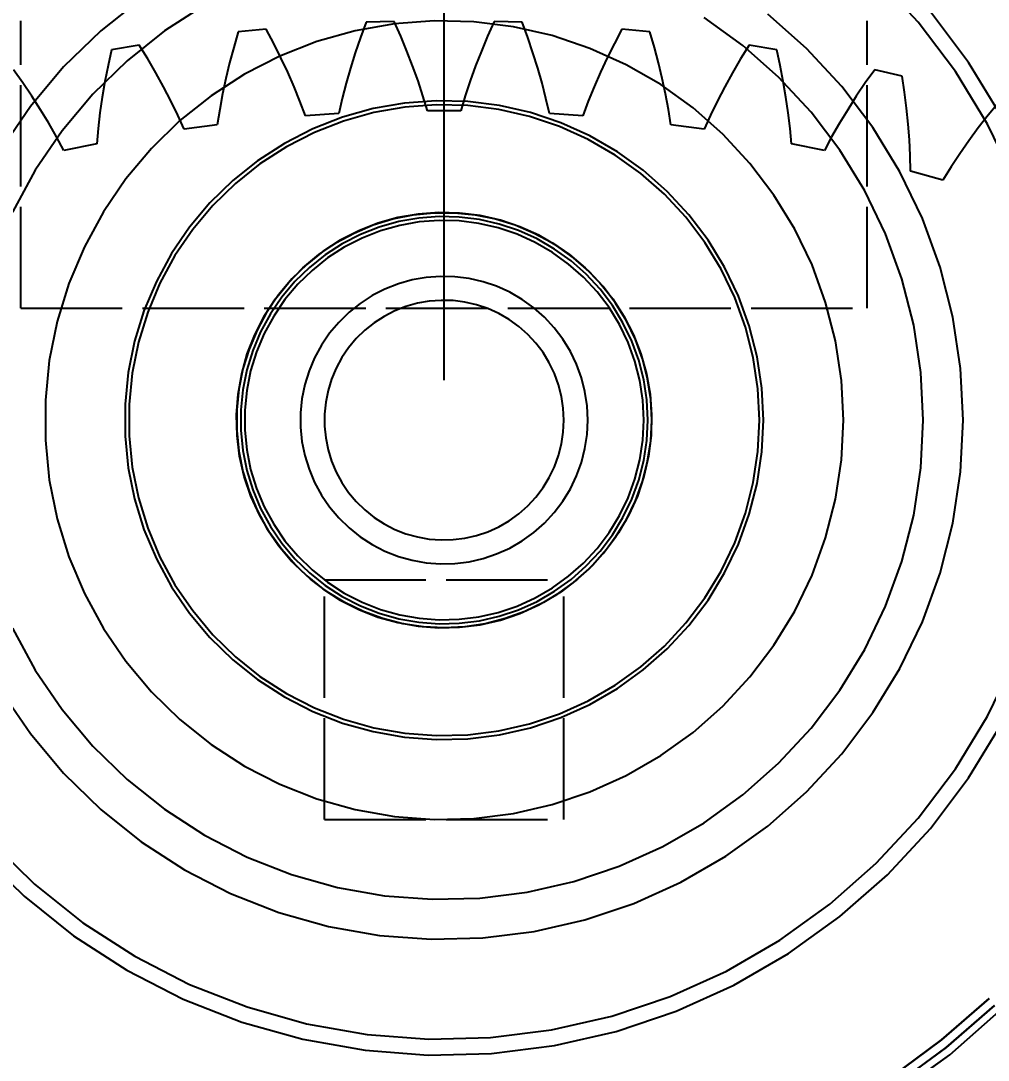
# Model space of a CAD drawing. Header units: millimetres. Extents: x -9 to 221, y -53 to 198.
# Drawn here: x 19.95 to 32.06, y 139.69 to 152.7 of the extents above; entities that cross this region are included whole.
import ezdxf

# ---------------------------------------------------------------- set-up
doc = ezdxf.new("R2010")
doc.units = ezdxf.units.MM
doc.linetypes.add('DASHED', pattern=[1.524, 1.27, -0.254])
for name, color, linetype in [('DIMS', 3, 'CONTINUOUS'), ('HIDDEN', 8, 'DASHED'), ('VISIBLE', 7, 'CONTINUOUS')]:
    doc.layers.add(name, color=color, linetype=linetype)
doc.styles.add('OpenSansCondensed-Light', font='OpenSansCondensed-Light.ttf')
doc.dimstyles.new('EZDXF', dxfattribs={"dimtxt": 0.25, "dimasz": 0.175, "dimexe": 0.375, "dimexo": 0.125, "dimgap": 0.1, "dimtad": 1, "dimlfac": 100, "dimzin": 12, "dimdsep": 46, "dimtxsty": 'OpenSansCondensed-Light', "dimblk": 'ARCHTICK', "dimcen": 2.5, "dimazin": 3, "dimtfac": 0.5, "dimtmove": 2, "dimatfit": 3})

# ---------------------------------------------------------------- blocks, each defined once
blk = doc.blocks.new('_ARCHTICK')
at = {"color": 0, "linetype": 'BYBLOCK', "const_width": 0.15}
blk.add_lwpolyline([(-0.5, -0.5), (0.5, 0.5)], dxfattribs=at)

msp = doc.modelspace()

# ---------------------------------------------------------------- linework, layer by layer
at = {"layer": 'HIDDEN'}
for points in [[(32.39144, 150.71037), (32.05622, 151.40647), (31.65335, 152.06573), (31.18684, 152.6816), (30.66134, 153.24797)], [(32.39144, 150.71037), (32.05622, 151.40647), (31.65335, 152.06573), (31.18684, 152.6816), (30.66134, 153.24797)], [(21.45567, 152.9776), (20.94904, 152.57358), (20.48516, 152.12112), (20.06864, 151.62473), (19.70361, 151.08933)], [(21.45567, 152.9776), (20.94904, 152.57358), (20.48516, 152.12112), (20.06864, 151.62473), (19.70361, 151.08933)], [(22.25, 152.89615), (21.74754, 152.57163), (21.27988, 152.19869), (20.85169, 151.78104), (20.4672, 151.32283), (20.13025, 150.82861), (19.84419, 150.3033)], [(22.25, 152.89615), (21.74754, 152.57163), (21.27988, 152.19869), (20.85169, 151.78104), (20.4672, 151.32283), (20.13025, 150.82861), (19.84419, 150.3033)], [(31.75, 147.7), (31.7177, 148.34719), (31.62112, 148.98795), (31.46122, 149.61591), (31.2396, 150.22483), (30.95844, 150.80865), (30.62055, 151.36158), (30.22929, 151.87812), (29.78854, 152.35313), (29.30268, 152.7819)], [(31.75, 147.7), (31.7177, 148.34719), (31.62112, 148.98795), (31.46122, 149.61591), (31.2396, 150.22483), (30.95844, 150.80865), (30.62055, 151.36158), (30.22929, 151.87812), (29.78854, 152.35313), (29.30268, 152.7819)], [(32.23186, 151.50212), (31.8186, 152.17839), (31.34005, 152.81016)], [(32.23186, 151.50212), (31.8186, 152.17839), (31.34005, 152.81016)], [(19.95, 149.1), (19.95, 152.7)], [(19.95, 149.1), (19.95, 152.7)], [(30.25, 147.7), (30.22515, 148.19784), (30.15086, 148.69073), (30.02786, 149.17378), (29.85738, 149.64217), (29.64111, 150.09127), (29.38119, 150.5166), (29.08022, 150.91394), (28.74118, 151.27933), (28.36745, 151.60916), (27.96273, 151.90013), (27.53105, 152.14936), (27.07671, 152.35437), (26.6042, 152.51312), (26.11824, 152.62404), (25.62365, 152.68602), (25.12535, 152.69845), (24.62828, 152.6612), (24.1374, 152.57464), (23.65757, 152.43964), (23.19356, 152.25753), (22.75, 152.03013), (22.33128, 151.75969), (21.94157, 151.44891), (21.58474, 151.10086), (21.26434, 150.71902), (20.98355, 150.30718), (20.74516, 149.86942), (20.55154, 149.4101), (20.40461, 148.93379), (20.30585, 148.44521), (20.25622, 147.94923), (20.25622, 147.45077), (20.30585, 146.95479), (20.40461, 146.46621), (20.55154, 145.9899), (20.74516, 145.53058), (20.98355, 145.09282), (21.26434, 144.68098), (21.58474, 144.29914), (21.94157, 143.95109), (22.33128, 143.64031), (22.75, 143.36987), (23.19356, 143.14247), (23.65757, 142.96036), (24.1374, 142.82536), (24.62828, 142.7388), (25.12535, 142.70155), (25.62365, 142.71398), (26.11824, 142.77596), (26.6042, 142.88688), (27.07671, 143.04563), (27.53105, 143.25064), (27.96273, 143.49987), (28.36745, 143.79084), (28.74118, 144.12067), (29.08022, 144.48606), (29.38119, 144.8834), (29.64111, 145.30873), (29.85738, 145.75783), (30.02786, 146.22622), (30.15086, 146.70927), (30.22515, 147.20216), (30.25, 147.7)], [(30.25, 147.7), (30.22515, 148.19784), (30.15086, 148.69073), (30.02786, 149.17378), (29.85738, 149.64217), (29.64111, 150.09127), (29.38119, 150.5166), (29.08022, 150.91394), (28.74118, 151.27933), (28.36745, 151.60916), (27.96273, 151.90013), (27.53105, 152.14936), (27.07671, 152.35437), (26.6042, 152.51312), (26.11824, 152.62404), (25.62365, 152.68602), (25.12535, 152.69845), (24.62828, 152.6612), (24.1374, 152.57464), (23.65757, 152.43964), (23.19356, 152.25753), (22.75, 152.03013), (22.33128, 151.75969), (21.94157, 151.44891), (21.58474, 151.10086), (21.26434, 150.71902), (20.98355, 150.30718), (20.74516, 149.86942), (20.55154, 149.4101), (20.40461, 148.93379), (20.30585, 148.44521), (20.25622, 147.94923), (20.25622, 147.45077), (20.30585, 146.95479), (20.40461, 146.46621), (20.55154, 145.9899), (20.74516, 145.53058), (20.98355, 145.09282), (21.26434, 144.68098), (21.58474, 144.29914), (21.94157, 143.95109), (22.33128, 143.64031), (22.75, 143.36987), (23.19356, 143.14247), (23.65757, 142.96036), (24.1374, 142.82536), (24.62828, 142.7388), (25.12535, 142.70155), (25.62365, 142.71398), (26.11824, 142.77596), (26.6042, 142.88688), (27.07671, 143.04563), (27.53105, 143.25064), (27.96273, 143.49987), (28.36745, 143.79084), (28.74118, 144.12067), (29.08022, 144.48606), (29.38119, 144.8834), (29.64111, 145.30873), (29.85738, 145.75783), (30.02786, 146.22622), (30.15086, 146.70927), (30.22515, 147.20216), (30.25, 147.7)], [(30.25, 147.7), (30.22515, 148.19784), (30.15086, 148.69073), (30.02786, 149.17378), (29.85738, 149.64217), (29.64111, 150.09127), (29.38119, 150.5166), (29.08022, 150.91394), (28.74118, 151.27933), (28.36745, 151.60916), (27.96273, 151.90013), (27.53105, 152.14936), (27.07671, 152.35437), (26.6042, 152.51312), (26.11824, 152.62404), (25.62365, 152.68602), (25.12535, 152.69845), (24.62828, 152.6612), (24.1374, 152.57464), (23.65757, 152.43964), (23.19356, 152.25753), (22.75, 152.03013), (22.33128, 151.75969), (21.94157, 151.44891), (21.58474, 151.10086), (21.26434, 150.71902), (20.98355, 150.30718), (20.74516, 149.86942), (20.55154, 149.4101), (20.40461, 148.93379), (20.30585, 148.44521), (20.25622, 147.94923), (20.25622, 147.45077), (20.30585, 146.95479), (20.40461, 146.46621), (20.55154, 145.9899), (20.74516, 145.53058), (20.98355, 145.09282), (21.26434, 144.68098), (21.58474, 144.29914), (21.94157, 143.95109), (22.33128, 143.64031), (22.75, 143.36987), (23.19356, 143.14247), (23.65757, 142.96036), (24.1374, 142.82536), (24.62828, 142.7388), (25.12535, 142.70155), (25.62365, 142.71398), (26.11824, 142.77596), (26.6042, 142.88688), (27.07671, 143.04563), (27.53105, 143.25064), (27.96273, 143.49987), (28.36745, 143.79084), (28.74118, 144.12067), (29.08022, 144.48606), (29.38119, 144.8834), (29.64111, 145.30873), (29.85738, 145.75783), (30.02786, 146.22622), (30.15086, 146.70927), (30.22515, 147.20216), (30.25, 147.7)], [(30.25, 147.7), (30.22515, 148.19784), (30.15086, 148.69073), (30.02786, 149.17378), (29.85738, 149.64217), (29.64111, 150.09127), (29.38119, 150.5166), (29.08022, 150.91394), (28.74118, 151.27933), (28.36745, 151.60916), (27.96273, 151.90013), (27.53105, 152.14936), (27.07671, 152.35437), (26.6042, 152.51312), (26.11824, 152.62404), (25.62365, 152.68602), (25.12535, 152.69845), (24.62828, 152.6612), (24.1374, 152.57464), (23.65757, 152.43964), (23.19356, 152.25753), (22.75, 152.03013), (22.33128, 151.75969), (21.94157, 151.44891), (21.58474, 151.10086), (21.26434, 150.71902), (20.98355, 150.30718), (20.74516, 149.86942), (20.55154, 149.4101), (20.40461, 148.93379), (20.30585, 148.44521), (20.25622, 147.94923), (20.25622, 147.45077), (20.30585, 146.95479), (20.40461, 146.46621), (20.55154, 145.9899), (20.74516, 145.53058), (20.98355, 145.09282), (21.26434, 144.68098), (21.58474, 144.29914), (21.94157, 143.95109), (22.33128, 143.64031), (22.75, 143.36987), (23.19356, 143.14247), (23.65757, 142.96036), (24.1374, 142.82536), (24.62828, 142.7388), (25.12535, 142.70155), (25.62365, 142.71398), (26.11824, 142.77596), (26.6042, 142.88688), (27.07671, 143.04563), (27.53105, 143.25064), (27.96273, 143.49987), (28.36745, 143.79084), (28.74118, 144.12067), (29.08022, 144.48606), (29.38119, 144.8834), (29.64111, 145.30873), (29.85738, 145.75783), (30.02786, 146.22622), (30.15086, 146.70927), (30.22515, 147.20216), (30.25, 147.7)], [(24.27243, 152.68008), (24.20269, 152.48946)], [(24.27243, 152.68008), (24.20269, 152.48946)], [(24.6237, 152.69183), (24.27243, 152.68008)], [(24.6237, 152.69183), (24.27243, 152.68008)], [(24.70601, 152.50629), (24.6237, 152.69183)], [(24.70601, 152.50629), (24.6237, 152.69183)], [(25.8763, 152.69183), (25.79399, 152.50629)], [(25.8763, 152.69183), (25.79399, 152.50629)], [(26.22757, 152.68008), (25.8763, 152.69183)], [(26.22757, 152.68008), (25.8763, 152.69183)], [(26.29731, 152.48946), (26.22757, 152.68008)], [(26.29731, 152.48946), (26.22757, 152.68008)], [(31.25, 147.7), (31.22018, 148.29741), (31.13103, 148.88888), (30.98344, 149.46853), (30.77886, 150.03061), (30.51933, 150.56952), (30.20743, 151.07992), (29.84627, 151.55673), (29.43942, 151.9952), (28.99094, 152.39099), (28.50528, 152.74016)], [(31.25, 147.7), (31.22018, 148.29741), (31.13103, 148.88888), (30.98344, 149.46853), (30.77886, 150.03061), (30.51933, 150.56952), (30.20743, 151.07992), (29.84627, 151.55673), (29.43942, 151.9952), (28.99094, 152.39099), (28.50528, 152.74016)], [(30.55, 149.1), (30.55, 152.7)], [(30.55, 149.1), (30.55, 152.7)], [(22.67292, 152.56124), (22.61607, 152.36638)], [(22.67292, 152.56124), (22.61607, 152.36638)], [(23.02262, 152.59642), (22.67292, 152.56124)], [(23.02262, 152.59642), (22.67292, 152.56124)], [(23.11714, 152.41679), (23.02262, 152.59642)], [(23.11714, 152.41679), (23.02262, 152.59642)], [(24.78347, 152.32039), (24.70601, 152.50629)], [(24.78347, 152.32039), (24.70601, 152.50629)], [(25.79399, 152.50629), (25.71653, 152.32039)], [(25.79399, 152.50629), (25.71653, 152.32039)], [(27.47738, 152.59642), (27.38286, 152.41679)], [(27.47738, 152.59642), (27.38286, 152.41679)], [(27.82708, 152.56124), (27.47738, 152.59642)], [(27.82708, 152.56124), (27.47738, 152.59642)], [(27.88393, 152.36638), (27.82708, 152.56124)], [(27.88393, 152.36638), (27.82708, 152.56124)], [(21.43149, 152.39428), (21.08492, 152.33582)], [(21.43149, 152.39428), (21.08492, 152.33582)], [(21.53779, 152.22137), (21.43149, 152.39428)], [(21.53779, 152.22137), (21.43149, 152.39428)], [(23.20684, 152.23649), (23.11714, 152.41679)], [(23.20684, 152.23649), (23.11714, 152.41679)], [(24.20269, 152.48946), (24.13782, 152.29881)], [(24.20269, 152.48946), (24.13782, 152.29881)], [(26.36218, 152.29881), (26.29731, 152.48946)], [(26.36218, 152.29881), (26.29731, 152.48946)], [(27.38286, 152.41679), (27.29316, 152.23649)], [(27.38286, 152.41679), (27.29316, 152.23649)], [(29.06851, 152.39428), (28.96221, 152.22137)], [(29.06851, 152.39428), (28.96221, 152.22137)], [(29.41508, 152.33582), (29.06851, 152.39428)], [(29.41508, 152.33582), (29.06851, 152.39428)], [(21.08492, 152.33582), (21.04121, 152.1376)], [(21.08492, 152.33582), (21.04121, 152.1376)], [(22.61607, 152.36638), (22.56408, 152.17182)], [(22.61607, 152.36638), (22.56408, 152.17182)], [(24.13782, 152.29881), (24.078, 152.10818)], [(24.13782, 152.29881), (24.078, 152.10818)], [(24.85589, 152.13419), (24.78347, 152.32039)], [(24.85589, 152.13419), (24.78347, 152.32039)], [(25.71653, 152.32039), (25.64411, 152.13419)], [(25.71653, 152.32039), (25.64411, 152.13419)], [(26.422, 152.10818), (26.36218, 152.29881)], [(26.422, 152.10818), (26.36218, 152.29881)], [(27.93592, 152.17182), (27.88393, 152.36638)], [(27.93592, 152.17182), (27.88393, 152.36638)], [(29.45879, 152.1376), (29.41508, 152.33582)], [(29.45879, 152.1376), (29.41508, 152.33582)], [(21.04121, 152.1376), (21.00233, 151.94001)], [(21.04121, 152.1376), (21.00233, 151.94001)], [(21.63934, 152.04746), (21.53779, 152.22137)], [(21.63934, 152.04746), (21.53779, 152.22137)], [(22.56408, 152.17182), (22.51712, 151.97762)], [(22.56408, 152.17182), (22.51712, 151.97762)], [(23.29154, 152.05553), (23.20684, 152.23649)], [(23.29154, 152.05553), (23.20684, 152.23649)], [(24.92302, 151.9477), (24.85589, 152.13419)], [(24.92302, 151.9477), (24.85589, 152.13419)], [(25.64411, 152.13419), (25.57698, 151.9477)], [(25.64411, 152.13419), (25.57698, 151.9477)], [(27.29316, 152.23649), (27.20846, 152.05553)], [(27.29316, 152.23649), (27.20846, 152.05553)], [(27.98288, 151.97762), (27.93592, 152.17182)], [(27.98288, 151.97762), (27.93592, 152.17182)], [(28.96221, 152.22137), (28.86066, 152.04746)], [(28.96221, 152.22137), (28.86066, 152.04746)], [(29.49767, 151.94001), (29.45879, 152.1376)], [(29.49767, 151.94001), (29.45879, 152.1376)], [(19.97503, 151.92089), (19.85741, 152.08632)], [(19.97503, 151.92089), (19.85741, 152.08632)], [(21.73593, 151.87256), (21.63934, 152.04746)], [(21.73593, 151.87256), (21.63934, 152.04746)], [(23.37098, 151.87395), (23.29154, 152.05553)], [(23.37098, 151.87395), (23.29154, 152.05553)], [(24.078, 152.10818), (24.02347, 151.91763)], [(24.078, 152.10818), (24.02347, 151.91763)], [(26.47653, 151.91763), (26.422, 152.10818)], [(26.47653, 151.91763), (26.422, 152.10818)], [(27.20846, 152.05553), (27.12902, 151.87395)], [(27.20846, 152.05553), (27.12902, 151.87395)], [(28.86066, 152.04746), (28.76407, 151.87256)], [(28.86066, 152.04746), (28.76407, 151.87256)], [(30.64259, 152.08632), (30.52497, 151.92089)], [(30.64259, 152.08632), (30.52497, 151.92089)], [(30.98448, 152.00484), (30.64259, 152.08632)], [(30.98448, 152.00484), (30.64259, 152.08632)], [(31.01485, 151.80415), (30.98448, 152.00484)], [(31.01485, 151.80415), (30.98448, 152.00484)], [(20.08797, 151.75415), (19.97503, 151.92089)], [(20.08797, 151.75415), (19.97503, 151.92089)], [(21.00233, 151.94001), (20.96845, 151.74311)], [(21.00233, 151.94001), (20.96845, 151.74311)], [(21.82732, 151.69669), (21.73593, 151.87256)], [(21.82732, 151.69669), (21.73593, 151.87256)], [(22.51712, 151.97762), (22.47545, 151.78385)], [(22.51712, 151.97762), (22.47545, 151.78385)], [(23.44485, 151.69175), (23.37098, 151.87395)], [(23.44485, 151.69175), (23.37098, 151.87395)], [(24.02347, 151.91763), (23.97454, 151.7272)], [(24.02347, 151.91763), (23.97454, 151.7272)], [(24.98456, 151.76097), (24.92302, 151.9477)], [(24.98456, 151.76097), (24.92302, 151.9477)], [(25.57698, 151.9477), (25.51544, 151.76097)], [(25.57698, 151.9477), (25.51544, 151.76097)], [(26.52546, 151.7272), (26.47653, 151.91763)], [(26.52546, 151.7272), (26.47653, 151.91763)], [(27.12902, 151.87395), (27.05515, 151.69175)], [(27.12902, 151.87395), (27.05515, 151.69175)], [(28.02455, 151.78385), (27.98288, 151.97762)], [(28.02455, 151.78385), (27.98288, 151.97762)], [(28.76407, 151.87256), (28.67268, 151.69669)], [(28.76407, 151.87256), (28.67268, 151.69669)], [(29.53155, 151.74311), (29.49767, 151.94001)], [(29.53155, 151.74311), (29.49767, 151.94001)], [(30.52497, 151.92089), (30.41203, 151.75415)], [(30.52497, 151.92089), (30.41203, 151.75415)], [(20.19602, 151.5861), (20.08797, 151.75415)], [(20.19602, 151.5861), (20.08797, 151.75415)], [(20.96845, 151.74311), (20.93981, 151.54699)], [(20.96845, 151.74311), (20.93981, 151.54699)], [(22.47545, 151.78385), (22.43934, 151.59059)], [(22.47545, 151.78385), (22.43934, 151.59059)], [(23.97454, 151.7272), (23.9316, 151.53698)], [(23.97454, 151.7272), (23.9316, 151.53698)], [(25.04011, 151.57404), (24.98456, 151.76097)], [(25.04011, 151.57404), (24.98456, 151.76097)], [(25.51544, 151.76097), (25.45989, 151.57404)], [(25.51544, 151.76097), (25.45989, 151.57404)], [(26.5684, 151.53698), (26.52546, 151.7272)], [(26.5684, 151.53698), (26.52546, 151.7272)], [(28.06066, 151.59059), (28.02455, 151.78385)], [(28.06066, 151.59059), (28.02455, 151.78385)], [(29.56019, 151.54699), (29.53155, 151.74311)], [(29.56019, 151.54699), (29.53155, 151.74311)], [(30.41203, 151.75415), (30.30398, 151.5861)], [(30.41203, 151.75415), (30.30398, 151.5861)], [(31.04045, 151.6044), (31.01485, 151.80415)], [(31.04045, 151.6044), (31.01485, 151.80415)], [(29.25, 147.7), (29.23012, 148.09827), (29.17069, 148.49258), (29.07229, 148.87902), (28.9359, 149.25374), (28.76289, 149.61302), (28.55496, 149.95328), (28.31418, 150.27115), (28.04295, 150.56347), (27.74396, 150.82733), (27.42019, 151.0601), (27.07484, 151.25949), (26.71136, 151.42349), (26.33336, 151.5505), (25.94459, 151.63923), (25.54892, 151.68882), (25.15028, 151.69876), (24.75263, 151.66896), (24.35992, 151.59971), (23.97605, 151.49171), (23.60485, 151.34602), (23.25, 151.1641), (22.91503, 150.94775), (22.60326, 150.69912), (22.31779, 150.42069), (22.06147, 150.11522), (21.83684, 149.78574), (21.64612, 149.43553), (21.49123, 149.06808), (21.37369, 148.68703), (21.29468, 148.29617), (21.25497, 147.89938), (21.25497, 147.50062), (21.29468, 147.10383), (21.37369, 146.71297), (21.49123, 146.33192), (21.64612, 145.96447), (21.83684, 145.61426), (22.06147, 145.28478), (22.31779, 144.97931), (22.60326, 144.70088), (22.91503, 144.45225), (23.25, 144.2359), (23.60485, 144.05398), (23.97605, 143.90829), (24.35992, 143.80029), (24.75263, 143.73104), (25.15028, 143.70124), (25.54892, 143.71118), (25.94459, 143.76077), (26.33336, 143.8495), (26.71136, 143.97651), (27.07484, 144.14051), (27.42019, 144.3399), (27.74396, 144.57267), (28.04295, 144.83653), (28.31418, 145.12885), (28.55496, 145.44672), (28.76289, 145.78698), (28.9359, 146.14626), (29.07229, 146.52098), (29.17069, 146.90742), (29.23012, 147.30173), (29.25, 147.7)], [(29.25, 147.7), (29.23012, 148.09827), (29.17069, 148.49258), (29.07229, 148.87902), (28.9359, 149.25374), (28.76289, 149.61302), (28.55496, 149.95328), (28.31418, 150.27115), (28.04295, 150.56347), (27.74396, 150.82733), (27.42019, 151.0601), (27.07484, 151.25949), (26.71136, 151.42349), (26.33336, 151.5505), (25.94459, 151.63923), (25.54892, 151.68882), (25.15028, 151.69876), (24.75263, 151.66896), (24.35992, 151.59971), (23.97605, 151.49171), (23.60485, 151.34602), (23.25, 151.1641), (22.91503, 150.94775), (22.60326, 150.69912), (22.31779, 150.42069), (22.06147, 150.11522), (21.83684, 149.78574), (21.64612, 149.43553), (21.49123, 149.06808), (21.37369, 148.68703), (21.29468, 148.29617), (21.25497, 147.89938), (21.25497, 147.50062), (21.29468, 147.10383), (21.37369, 146.71297), (21.49123, 146.33192), (21.64612, 145.96447), (21.83684, 145.61426), (22.06147, 145.28478), (22.31779, 144.97931), (22.60326, 144.70088), (22.91503, 144.45225), (23.25, 144.2359), (23.60485, 144.05398), (23.97605, 143.90829), (24.35992, 143.80029), (24.75263, 143.73104), (25.15028, 143.70124), (25.54892, 143.71118), (25.94459, 143.76077), (26.33336, 143.8495), (26.71136, 143.97651), (27.07484, 144.14051), (27.42019, 144.3399), (27.74396, 144.57267), (28.04295, 144.83653), (28.31418, 145.12885), (28.55496, 145.44672), (28.76289, 145.78698), (28.9359, 146.14626), (29.07229, 146.52098), (29.17069, 146.90742), (29.23012, 147.30173), (29.25, 147.7)], [(29.2, 147.7), (29.18037, 148.09329), (29.12168, 148.48268), (29.02451, 148.86428), (28.88983, 149.23432), (28.71898, 149.5891), (28.51364, 149.92511), (28.27588, 150.23901), (28.00804, 150.52767), (27.71278, 150.78823), (27.39306, 151.0181), (27.05203, 151.21499), (26.6931, 151.37695), (26.31982, 151.50237), (25.93591, 151.58999), (25.54518, 151.63895), (25.15152, 151.64877), (24.75884, 151.61934), (24.37104, 151.55097), (23.99198, 151.44431), (23.62542, 151.30045), (23.275, 151.1208), (22.94421, 150.90716), (22.63634, 150.66164), (22.35445, 150.38668), (22.10133, 150.08503), (21.8795, 149.75967), (21.69117, 149.41384), (21.53821, 149.05098), (21.42214, 148.67469), (21.34412, 148.28872), (21.30491, 147.89689), (21.30491, 147.50311), (21.34412, 147.11128), (21.42214, 146.72531), (21.53821, 146.34902), (21.69117, 145.98616), (21.8795, 145.64033), (22.10133, 145.31497), (22.35445, 145.01332), (22.63634, 144.73836), (22.94421, 144.49284), (23.275, 144.2792), (23.62542, 144.09955), (23.99198, 143.95569), (24.37104, 143.84903), (24.75884, 143.78066), (25.15152, 143.75123), (25.54518, 143.76105), (25.93591, 143.81001), (26.31982, 143.89763), (26.6931, 144.02305), (27.05203, 144.18501), (27.39306, 144.3819), (27.71278, 144.61177), (28.00804, 144.87233), (28.27588, 145.16099), (28.51364, 145.47489), (28.71898, 145.8109), (28.88983, 146.16568), (29.02451, 146.53572), (29.12168, 146.91732), (29.18037, 147.30671), (29.2, 147.7)], [(29.2, 147.7), (29.18037, 148.09329), (29.12168, 148.48268), (29.02451, 148.86428), (28.88983, 149.23432), (28.71898, 149.5891), (28.51364, 149.92511), (28.27588, 150.23901), (28.00804, 150.52767), (27.71278, 150.78823), (27.39306, 151.0181), (27.05203, 151.21499), (26.6931, 151.37695), (26.31982, 151.50237), (25.93591, 151.58999), (25.54518, 151.63895), (25.15152, 151.64877), (24.75884, 151.61934), (24.37104, 151.55097), (23.99198, 151.44431), (23.62542, 151.30045), (23.275, 151.1208), (22.94421, 150.90716), (22.63634, 150.66164), (22.35445, 150.38668), (22.10133, 150.08503), (21.8795, 149.75967), (21.69117, 149.41384), (21.53821, 149.05098), (21.42214, 148.67469), (21.34412, 148.28872), (21.30491, 147.89689), (21.30491, 147.50311), (21.34412, 147.11128), (21.42214, 146.72531), (21.53821, 146.34902), (21.69117, 145.98616), (21.8795, 145.64033), (22.10133, 145.31497), (22.35445, 145.01332), (22.63634, 144.73836), (22.94421, 144.49284), (23.275, 144.2792), (23.62542, 144.09955), (23.99198, 143.95569), (24.37104, 143.84903), (24.75884, 143.78066), (25.15152, 143.75123), (25.54518, 143.76105), (25.93591, 143.81001), (26.31982, 143.89763), (26.6931, 144.02305), (27.05203, 144.18501), (27.39306, 144.3819), (27.71278, 144.61177), (28.00804, 144.87233), (28.27588, 145.16099), (28.51364, 145.47489), (28.71898, 145.8109), (28.88983, 146.16568), (29.02451, 146.53572), (29.12168, 146.91732), (29.18037, 147.30671), (29.2, 147.7)], [(29.2, 147.7), (29.18037, 148.09329), (29.12168, 148.48268), (29.02451, 148.86428), (28.88983, 149.23432), (28.71898, 149.5891), (28.51364, 149.92511), (28.27588, 150.23901), (28.00804, 150.52767), (27.71278, 150.78823), (27.39306, 151.0181), (27.05203, 151.21499), (26.6931, 151.37695), (26.31982, 151.50237), (25.93591, 151.58999), (25.54518, 151.63895), (25.15152, 151.64877), (24.75884, 151.61934), (24.37104, 151.55097), (23.99198, 151.44431), (23.62542, 151.30045), (23.275, 151.1208), (22.94421, 150.90716), (22.63634, 150.66164), (22.35445, 150.38668), (22.10133, 150.08503), (21.8795, 149.75967), (21.69117, 149.41384), (21.53821, 149.05098), (21.42214, 148.67469), (21.34412, 148.28872), (21.30491, 147.89689), (21.30491, 147.50311), (21.34412, 147.11128), (21.42214, 146.72531), (21.53821, 146.34902), (21.69117, 145.98616), (21.8795, 145.64033), (22.10133, 145.31497), (22.35445, 145.01332), (22.63634, 144.73836), (22.94421, 144.49284), (23.275, 144.2792), (23.62542, 144.09955), (23.99198, 143.95569), (24.37104, 143.84903), (24.75884, 143.78066), (25.15152, 143.75123), (25.54518, 143.76105), (25.93591, 143.81001), (26.31982, 143.89763), (26.6931, 144.02305), (27.05203, 144.18501), (27.39306, 144.3819), (27.71278, 144.61177), (28.00804, 144.87233), (28.27588, 145.16099), (28.51364, 145.47489), (28.71898, 145.8109), (28.88983, 146.16568), (29.02451, 146.53572), (29.12168, 146.91732), (29.18037, 147.30671), (29.2, 147.7)], [(29.2, 147.7), (29.18037, 148.09329), (29.12168, 148.48268), (29.02451, 148.86428), (28.88983, 149.23432), (28.71898, 149.5891), (28.51364, 149.92511), (28.27588, 150.23901), (28.00804, 150.52767), (27.71278, 150.78823), (27.39306, 151.0181), (27.05203, 151.21499), (26.6931, 151.37695), (26.31982, 151.50237), (25.93591, 151.58999), (25.54518, 151.63895), (25.15152, 151.64877), (24.75884, 151.61934), (24.37104, 151.55097), (23.99198, 151.44431), (23.62542, 151.30045), (23.275, 151.1208), (22.94421, 150.90716), (22.63634, 150.66164), (22.35445, 150.38668), (22.10133, 150.08503), (21.8795, 149.75967), (21.69117, 149.41384), (21.53821, 149.05098), (21.42214, 148.67469), (21.34412, 148.28872), (21.30491, 147.89689), (21.30491, 147.50311), (21.34412, 147.11128), (21.42214, 146.72531), (21.53821, 146.34902), (21.69117, 145.98616), (21.8795, 145.64033), (22.10133, 145.31497), (22.35445, 145.01332), (22.63634, 144.73836), (22.94421, 144.49284), (23.275, 144.2792), (23.62542, 144.09955), (23.99198, 143.95569), (24.37104, 143.84903), (24.75884, 143.78066), (25.15152, 143.75123), (25.54518, 143.76105), (25.93591, 143.81001), (26.31982, 143.89763), (26.6931, 144.02305), (27.05203, 144.18501), (27.39306, 144.3819), (27.71278, 144.61177), (28.00804, 144.87233), (28.27588, 145.16099), (28.51364, 145.47489), (28.71898, 145.8109), (28.88983, 146.16568), (29.02451, 146.53572), (29.12168, 146.91732), (29.18037, 147.30671), (29.2, 147.7)], [(21.9132, 151.51983), (21.82732, 151.69669)], [(21.9132, 151.51983), (21.82732, 151.69669)], [(22.43934, 151.59059), (22.4092, 151.39792)], [(22.43934, 151.59059), (22.4092, 151.39792)], [(23.51276, 151.50894), (23.44485, 151.69175)], [(23.51276, 151.50894), (23.44485, 151.69175)], [(27.05515, 151.69175), (26.98724, 151.50894)], [(27.05515, 151.69175), (26.98724, 151.50894)], [(28.0908, 151.39792), (28.06066, 151.59059)], [(28.0908, 151.39792), (28.06066, 151.59059)], [(28.67268, 151.69669), (28.5868, 151.51983)], [(28.67268, 151.69669), (28.5868, 151.51983)], [(31.0611, 151.40567), (31.04045, 151.6044)], [(31.0611, 151.40567), (31.04045, 151.6044)], [(32.19258, 151.67391), (32.06418, 151.51671)], [(32.19258, 151.67391), (32.06418, 151.51671)], [(20.29896, 151.41673), (20.19602, 151.5861)], [(20.29896, 151.41673), (20.19602, 151.5861)], [(20.93981, 151.54699), (20.9167, 151.35174)], [(20.93981, 151.54699), (20.9167, 151.35174)], [(21.99318, 151.34197), (21.9132, 151.51983)], [(21.99318, 151.34197), (21.9132, 151.51983)], [(23.9316, 151.53698), (23.51276, 151.50894)], [(23.9316, 151.53698), (23.51276, 151.50894)], [(25.45989, 151.57404), (25.04011, 151.57404)], [(25.45989, 151.57404), (25.04011, 151.57404)], [(26.98724, 151.50894), (26.5684, 151.53698)], [(26.98724, 151.50894), (26.5684, 151.53698)], [(28.5868, 151.51983), (28.50682, 151.34197)], [(28.5868, 151.51983), (28.50682, 151.34197)], [(29.5833, 151.35174), (29.56019, 151.54699)], [(29.5833, 151.35174), (29.56019, 151.54699)], [(30.30398, 151.5861), (30.20104, 151.41673)], [(30.30398, 151.5861), (30.20104, 151.41673)], [(32.06418, 151.51671), (31.94035, 151.35789)], [(32.06418, 151.51671), (31.94035, 151.35789)], [(20.39646, 151.246), (20.29896, 151.41673)], [(20.39646, 151.246), (20.29896, 151.41673)], [(20.9167, 151.35174), (20.89949, 151.15749)], [(20.9167, 151.35174), (20.89949, 151.15749)], [(22.4092, 151.39792), (21.99318, 151.34197)], [(22.4092, 151.39792), (21.99318, 151.34197)], [(28.50682, 151.34197), (28.0908, 151.39792)], [(28.50682, 151.34197), (28.0908, 151.39792)], [(29.60051, 151.15749), (29.5833, 151.35174)], [(29.60051, 151.15749), (29.5833, 151.35174)], [(30.20104, 151.41673), (30.10354, 151.246)], [(30.20104, 151.41673), (30.10354, 151.246)], [(31.07657, 151.20808), (31.0611, 151.40567)], [(31.07657, 151.20808), (31.0611, 151.40567)], [(31.94035, 151.35789), (31.82131, 151.19743)], [(31.94035, 151.35789), (31.82131, 151.19743)], [(20.48813, 151.07387), (20.39646, 151.246)], [(20.48813, 151.07387), (20.39646, 151.246)], [(30.10354, 151.246), (30.01187, 151.07387)], [(30.10354, 151.246), (30.01187, 151.07387)], [(31.0866, 151.01172), (31.07657, 151.20808)], [(31.0866, 151.01172), (31.07657, 151.20808)], [(20.89949, 151.15749), (20.48813, 151.07387)], [(20.89949, 151.15749), (20.48813, 151.07387)], [(30.01187, 151.07387), (29.60051, 151.15749)], [(30.01187, 151.07387), (29.60051, 151.15749)], [(31.82131, 151.19743), (31.7073, 151.0353)], [(31.82131, 151.19743), (31.7073, 151.0353)], [(31.09079, 150.81675), (31.0866, 151.01172)], [(31.09079, 150.81675), (31.0866, 151.01172)], [(31.7073, 151.0353), (31.59861, 150.87147)], [(31.7073, 151.0353), (31.59861, 150.87147)], [(31.49564, 150.70585), (31.09079, 150.81675)], [(31.49564, 150.70585), (31.09079, 150.81675)], [(31.59861, 150.87147), (31.49564, 150.70585)], [(31.59861, 150.87147), (31.49564, 150.70585)], [(25.25, 145.1), (24.99112, 145.11292), (24.73482, 145.15155), (24.48364, 145.21551), (24.24007, 145.30416), (24.00654, 145.41662), (23.78537, 145.55178), (23.57875, 145.70828), (23.38875, 145.88458), (23.21724, 146.07893), (23.06593, 146.28938), (22.93633, 146.51385), (22.82973, 146.75011), (22.74718, 146.99581), (22.6895, 147.24851), (22.65727, 147.5057), (22.65081, 147.76482), (22.67018, 148.02329), (22.71519, 148.27855), (22.78539, 148.52807), (22.88008, 148.76935), (22.99833, 149), (23.13896, 149.21773), (23.30057, 149.42038), (23.48155, 149.60593), (23.68011, 149.77254), (23.89427, 149.91856), (24.1219, 150.04252), (24.36075, 150.1432), (24.60843, 150.2196), (24.86249, 150.27096), (25.1204, 150.29677), (25.3796, 150.29677), (25.63751, 150.27096), (25.89157, 150.2196), (26.13925, 150.1432), (26.3781, 150.04252), (26.60573, 149.91856), (26.81989, 149.77254), (27.01845, 149.60593), (27.19943, 149.42038), (27.36104, 149.21773), (27.50167, 149), (27.61992, 148.76935), (27.71461, 148.52807), (27.78481, 148.27855), (27.82982, 148.02329), (27.84919, 147.76482), (27.84273, 147.5057), (27.8105, 147.24851), (27.75282, 146.99581), (27.67027, 146.75011), (27.56367, 146.51385), (27.43407, 146.28938), (27.28276, 146.07893), (27.11125, 145.88458), (26.92125, 145.70828), (26.71463, 145.55178), (26.49346, 145.41662), (26.25993, 145.30416), (26.01636, 145.21551), (25.76518, 145.15155), (25.50888, 145.11292), (25.25, 145.1)], [(25.25, 145.1), (24.99112, 145.11292), (24.73482, 145.15155), (24.48364, 145.21551), (24.24007, 145.30416), (24.00654, 145.41662), (23.78537, 145.55178), (23.57875, 145.70828), (23.38875, 145.88458), (23.21724, 146.07893), (23.06593, 146.28938), (22.93633, 146.51385), (22.82973, 146.75011), (22.74718, 146.99581), (22.6895, 147.24851), (22.65727, 147.5057), (22.65081, 147.76482), (22.67018, 148.02329), (22.71519, 148.27855), (22.78539, 148.52807), (22.88008, 148.76935), (22.99833, 149), (23.13896, 149.21773), (23.30057, 149.42038), (23.48155, 149.60593), (23.68011, 149.77254), (23.89427, 149.91856), (24.1219, 150.04252), (24.36075, 150.1432), (24.60843, 150.2196), (24.86249, 150.27096), (25.1204, 150.29677), (25.3796, 150.29677), (25.63751, 150.27096), (25.89157, 150.2196), (26.13925, 150.1432), (26.3781, 150.04252), (26.60573, 149.91856), (26.81989, 149.77254), (27.01845, 149.60593), (27.19943, 149.42038), (27.36104, 149.21773), (27.50167, 149), (27.61992, 148.76935), (27.71461, 148.52807), (27.78481, 148.27855), (27.82982, 148.02329), (27.84919, 147.76482), (27.84273, 147.5057), (27.8105, 147.24851), (27.75282, 146.99581), (27.67027, 146.75011), (27.56367, 146.51385), (27.43407, 146.28938), (27.28276, 146.07893), (27.11125, 145.88458), (26.92125, 145.70828), (26.71463, 145.55178), (26.49346, 145.41662), (26.25993, 145.30416), (26.01636, 145.21551), (25.76518, 145.15155), (25.50888, 145.11292), (25.25, 145.1)], [(27.85, 147.7), (27.83708, 147.95888), (27.79845, 148.21518), (27.73449, 148.46636), (27.64584, 148.70993), (27.53338, 148.94346), (27.39822, 149.16463), (27.24172, 149.37125), (27.06542, 149.56125), (26.87107, 149.73276), (26.66062, 149.88407), (26.43615, 150.01367), (26.19989, 150.12027), (25.95419, 150.20282), (25.70149, 150.2605), (25.4443, 150.29273), (25.18518, 150.29919), (24.92671, 150.27982), (24.67145, 150.23481), (24.42193, 150.16461), (24.18065, 150.06992), (23.95, 149.95167), (23.73227, 149.81104), (23.52962, 149.64943), (23.34407, 149.46845), (23.17746, 149.26989), (23.03144, 149.05573), (22.90748, 148.8281), (22.8068, 148.58925), (22.7304, 148.34157), (22.67904, 148.08751), (22.65323, 147.8296), (22.65323, 147.5704), (22.67904, 147.31249), (22.7304, 147.05843), (22.8068, 146.81075), (22.90748, 146.5719), (23.03144, 146.34427), (23.17746, 146.13011), (23.34407, 145.93155), (23.52962, 145.75057), (23.73227, 145.58896), (23.95, 145.44833), (24.18065, 145.33008), (24.42193, 145.23539), (24.67145, 145.16519), (24.92671, 145.12018), (25.18518, 145.10081), (25.4443, 145.10727), (25.70149, 145.1395), (25.95419, 145.19718), (26.19989, 145.27973), (26.43615, 145.38633), (26.66062, 145.51593), (26.87107, 145.66724), (27.06542, 145.83875), (27.24172, 146.02875), (27.39822, 146.23537), (27.53338, 146.45654), (27.64584, 146.69007), (27.73449, 146.93364), (27.79845, 147.18482), (27.83708, 147.44112), (27.85, 147.7)], [(27.85, 147.7), (27.83708, 147.95888), (27.79845, 148.21518), (27.73449, 148.46636), (27.64584, 148.70993), (27.53338, 148.94346), (27.39822, 149.16463), (27.24172, 149.37125), (27.06542, 149.56125), (26.87107, 149.73276), (26.66062, 149.88407), (26.43615, 150.01367), (26.19989, 150.12027), (25.95419, 150.20282), (25.70149, 150.2605), (25.4443, 150.29273), (25.18518, 150.29919), (24.92671, 150.27982), (24.67145, 150.23481), (24.42193, 150.16461), (24.18065, 150.06992), (23.95, 149.95167), (23.73227, 149.81104), (23.52962, 149.64943), (23.34407, 149.46845), (23.17746, 149.26989), (23.03144, 149.05573), (22.90748, 148.8281), (22.8068, 148.58925), (22.7304, 148.34157), (22.67904, 148.08751), (22.65323, 147.8296), (22.65323, 147.5704), (22.67904, 147.31249), (22.7304, 147.05843), (22.8068, 146.81075), (22.90748, 146.5719), (23.03144, 146.34427), (23.17746, 146.13011), (23.34407, 145.93155), (23.52962, 145.75057), (23.73227, 145.58896), (23.95, 145.44833), (24.18065, 145.33008), (24.42193, 145.23539), (24.67145, 145.16519), (24.92671, 145.12018), (25.18518, 145.10081), (25.4443, 145.10727), (25.70149, 145.1395), (25.95419, 145.19718), (26.19989, 145.27973), (26.43615, 145.38633), (26.66062, 145.51593), (26.87107, 145.66724), (27.06542, 145.83875), (27.24172, 146.02875), (27.39822, 146.23537), (27.53338, 146.45654), (27.64584, 146.69007), (27.73449, 146.93364), (27.79845, 147.18482), (27.83708, 147.44112), (27.85, 147.7)], [(27.8, 147.7), (27.78733, 147.9539), (27.74944, 148.20527), (27.68671, 148.45163), (27.59976, 148.69051), (27.48947, 148.91955), (27.35691, 149.13647), (27.20341, 149.33911), (27.0305, 149.52546), (26.8399, 149.69367), (26.63349, 149.84207), (26.41334, 149.96917), (26.18162, 150.07373), (25.94064, 150.15469), (25.6928, 150.21126), (25.44056, 150.24287), (25.18643, 150.24921), (24.93292, 150.23021), (24.68257, 150.18607), (24.43786, 150.11721), (24.20122, 150.02434), (23.975, 149.90836), (23.76145, 149.77044), (23.5627, 149.61194), (23.38072, 149.43444), (23.21731, 149.2397), (23.07411, 149.02966), (22.95253, 148.8064), (22.85378, 148.57215), (22.77885, 148.32923), (22.72848, 148.08006), (22.70317, 147.82711), (22.70317, 147.57289), (22.72848, 147.31994), (22.77885, 147.07077), (22.85378, 146.82785), (22.95253, 146.5936), (23.07411, 146.37034), (23.21731, 146.1603), (23.38072, 145.96556), (23.5627, 145.78806), (23.76145, 145.62956), (23.975, 145.49164), (24.20122, 145.37566), (24.43786, 145.28279), (24.68257, 145.21393), (24.93292, 145.16979), (25.18643, 145.15079), (25.44056, 145.15713), (25.6928, 145.18874), (25.94064, 145.24531), (26.18162, 145.32627), (26.41334, 145.43083), (26.63349, 145.55793), (26.8399, 145.70633), (27.0305, 145.87454), (27.20341, 146.06089), (27.35691, 146.26353), (27.48947, 146.48045), (27.59976, 146.70949), (27.68671, 146.94837), (27.74944, 147.19473), (27.78733, 147.4461), (27.8, 147.7)], [(27.8, 147.7), (27.78733, 147.9539), (27.74944, 148.20527), (27.68671, 148.45163), (27.59976, 148.69051), (27.48947, 148.91955), (27.35691, 149.13647), (27.20341, 149.33911), (27.0305, 149.52546), (26.8399, 149.69367), (26.63349, 149.84207), (26.41334, 149.96917), (26.18162, 150.07373), (25.94064, 150.15469), (25.6928, 150.21126), (25.44056, 150.24287), (25.18643, 150.24921), (24.93292, 150.23021), (24.68257, 150.18607), (24.43786, 150.11721), (24.20122, 150.02434), (23.975, 149.90836), (23.76145, 149.77044), (23.5627, 149.61194), (23.38072, 149.43444), (23.21731, 149.2397), (23.07411, 149.02966), (22.95253, 148.8064), (22.85378, 148.57215), (22.77885, 148.32923), (22.72848, 148.08006), (22.70317, 147.82711), (22.70317, 147.57289), (22.72848, 147.31994), (22.77885, 147.07077), (22.85378, 146.82785), (22.95253, 146.5936), (23.07411, 146.37034), (23.21731, 146.1603), (23.38072, 145.96556), (23.5627, 145.78806), (23.76145, 145.62956), (23.975, 145.49164), (24.20122, 145.37566), (24.43786, 145.28279), (24.68257, 145.21393), (24.93292, 145.16979), (25.18643, 145.15079), (25.44056, 145.15713), (25.6928, 145.18874), (25.94064, 145.24531), (26.18162, 145.32627), (26.41334, 145.43083), (26.63349, 145.55793), (26.8399, 145.70633), (27.0305, 145.87454), (27.20341, 146.06089), (27.35691, 146.26353), (27.48947, 146.48045), (27.59976, 146.70949), (27.68671, 146.94837), (27.74944, 147.19473), (27.78733, 147.4461), (27.8, 147.7)], [(27.75, 147.7), (27.73758, 147.94892), (27.70043, 148.19537), (27.63893, 148.43689), (27.55369, 148.67109), (27.44555, 148.89563), (27.3156, 149.1083), (27.16511, 149.30697), (26.99559, 149.48967), (26.80872, 149.65458), (26.60637, 149.80006), (26.39053, 149.92468), (26.16335, 150.02718), (25.9271, 150.10656), (25.68412, 150.16202), (25.43683, 150.19301), (25.18767, 150.19922), (24.93914, 150.1806), (24.6937, 150.13732), (24.45378, 150.06982), (24.22178, 149.97876), (24, 149.86506), (23.79064, 149.72985), (23.59579, 149.57445), (23.41737, 149.40043), (23.25717, 149.20951), (23.11677, 149.00359), (22.99758, 148.78471), (22.90077, 148.55505), (22.82731, 148.31689), (22.77792, 148.07261), (22.75311, 147.82461), (22.75311, 147.57539), (22.77792, 147.32739), (22.82731, 147.08311), (22.90077, 146.84495), (22.99758, 146.61529), (23.11677, 146.39641), (23.25717, 146.19049), (23.41737, 145.99957), (23.59579, 145.82555), (23.79064, 145.67015), (24, 145.53494), (24.22178, 145.42124), (24.45378, 145.33018), (24.6937, 145.26268), (24.93914, 145.2194), (25.18767, 145.20078), (25.43683, 145.20699), (25.68412, 145.23798), (25.9271, 145.29344), (26.16335, 145.37282), (26.39053, 145.47532), (26.60637, 145.59994), (26.80872, 145.74542), (26.99559, 145.91033), (27.16511, 146.09303), (27.3156, 146.2917), (27.44555, 146.50437), (27.55369, 146.72891), (27.63893, 146.96311), (27.70043, 147.20463), (27.73758, 147.45108), (27.75, 147.7)], [(27.75, 147.7), (27.73758, 147.94892), (27.70043, 148.19537), (27.63893, 148.43689), (27.55369, 148.67109), (27.44555, 148.89563), (27.3156, 149.1083), (27.16511, 149.30697), (26.99559, 149.48967), (26.80872, 149.65458), (26.60637, 149.80006), (26.39053, 149.92468), (26.16335, 150.02718), (25.9271, 150.10656), (25.68412, 150.16202), (25.43683, 150.19301), (25.18767, 150.19922), (24.93914, 150.1806), (24.6937, 150.13732), (24.45378, 150.06982), (24.22178, 149.97876), (24, 149.86506), (23.79064, 149.72985), (23.59579, 149.57445), (23.41737, 149.40043), (23.25717, 149.20951), (23.11677, 149.00359), (22.99758, 148.78471), (22.90077, 148.55505), (22.82731, 148.31689), (22.77792, 148.07261), (22.75311, 147.82461), (22.75311, 147.57539), (22.77792, 147.32739), (22.82731, 147.08311), (22.90077, 146.84495), (22.99758, 146.61529), (23.11677, 146.39641), (23.25717, 146.19049), (23.41737, 145.99957), (23.59579, 145.82555), (23.79064, 145.67015), (24, 145.53494), (24.22178, 145.42124), (24.45378, 145.33018), (24.6937, 145.26268), (24.93914, 145.2194), (25.18767, 145.20078), (25.43683, 145.20699), (25.68412, 145.23798), (25.9271, 145.29344), (26.16335, 145.37282), (26.39053, 145.47532), (26.60637, 145.59994), (26.80872, 145.74542), (26.99559, 145.91033), (27.16511, 146.09303), (27.3156, 146.2917), (27.44555, 146.50437), (27.55369, 146.72891), (27.63893, 146.96311), (27.70043, 147.20463), (27.73758, 147.45108), (27.75, 147.7)], [(27.75, 147.7), (27.73758, 147.94892), (27.70043, 148.19537), (27.63893, 148.43689), (27.55369, 148.67109), (27.44555, 148.89563), (27.3156, 149.1083), (27.16511, 149.30697), (26.99559, 149.48967), (26.80872, 149.65458), (26.60637, 149.80006), (26.39053, 149.92468), (26.16335, 150.02718), (25.9271, 150.10656), (25.68412, 150.16202), (25.43683, 150.19301), (25.18767, 150.19922), (24.93914, 150.1806), (24.6937, 150.13732), (24.45378, 150.06982), (24.22178, 149.97876), (24, 149.86506), (23.79064, 149.72985), (23.59579, 149.57445), (23.41737, 149.40043), (23.25717, 149.20951), (23.11677, 149.00359), (22.99758, 148.78471), (22.90077, 148.55505), (22.82731, 148.31689), (22.77792, 148.07261), (22.75311, 147.82461), (22.75311, 147.57539), (22.77792, 147.32739), (22.82731, 147.08311), (22.90077, 146.84495), (22.99758, 146.61529), (23.11677, 146.39641), (23.25717, 146.19049), (23.41737, 145.99957), (23.59579, 145.82555), (23.79064, 145.67015), (24, 145.53494), (24.22178, 145.42124), (24.45378, 145.33018), (24.6937, 145.26268), (24.93914, 145.2194), (25.18767, 145.20078), (25.43683, 145.20699), (25.68412, 145.23798), (25.9271, 145.29344), (26.16335, 145.37282), (26.39053, 145.47532), (26.60637, 145.59994), (26.80872, 145.74542), (26.99559, 145.91033), (27.16511, 146.09303), (27.3156, 146.2917), (27.44555, 146.50437), (27.55369, 146.72891), (27.63893, 146.96311), (27.70043, 147.20463), (27.73758, 147.45108), (27.75, 147.7)], [(27.75, 147.7), (27.73758, 147.94892), (27.70043, 148.19537), (27.63893, 148.43689), (27.55369, 148.67109), (27.44555, 148.89563), (27.3156, 149.1083), (27.16511, 149.30697), (26.99559, 149.48967), (26.80872, 149.65458), (26.60637, 149.80006), (26.39053, 149.92468), (26.16335, 150.02718), (25.9271, 150.10656), (25.68412, 150.16202), (25.43683, 150.19301), (25.18767, 150.19922), (24.93914, 150.1806), (24.6937, 150.13732), (24.45378, 150.06982), (24.22178, 149.97876), (24, 149.86506), (23.79064, 149.72985), (23.59579, 149.57445), (23.41737, 149.40043), (23.25717, 149.20951), (23.11677, 149.00359), (22.99758, 148.78471), (22.90077, 148.55505), (22.82731, 148.31689), (22.77792, 148.07261), (22.75311, 147.82461), (22.75311, 147.57539), (22.77792, 147.32739), (22.82731, 147.08311), (22.90077, 146.84495), (22.99758, 146.61529), (23.11677, 146.39641), (23.25717, 146.19049), (23.41737, 145.99957), (23.59579, 145.82555), (23.79064, 145.67015), (24, 145.53494), (24.22178, 145.42124), (24.45378, 145.33018), (24.6937, 145.26268), (24.93914, 145.2194), (25.18767, 145.20078), (25.43683, 145.20699), (25.68412, 145.23798), (25.9271, 145.29344), (26.16335, 145.37282), (26.39053, 145.47532), (26.60637, 145.59994), (26.80872, 145.74542), (26.99559, 145.91033), (27.16511, 146.09303), (27.3156, 146.2917), (27.44555, 146.50437), (27.55369, 146.72891), (27.63893, 146.96311), (27.70043, 147.20463), (27.73758, 147.45108), (27.75, 147.7)], [(27.05, 147.7), (27.04106, 147.87922), (27.01431, 148.05666), (26.97003, 148.23056), (26.90866, 148.39918), (26.8308, 148.56086), (26.73723, 148.71398), (26.62888, 148.85702), (26.50683, 148.98856), (26.37228, 149.1073), (26.22658, 149.21205), (26.07118, 149.30177), (25.90761, 149.37557), (25.73751, 149.43272), (25.56257, 149.47265), (25.38451, 149.49497), (25.20512, 149.49944), (25.02618, 149.48603), (24.84946, 149.45487), (24.67672, 149.40627), (24.50968, 149.34071), (24.35, 149.25885), (24.19926, 149.16149), (24.05897, 149.04961), (23.93051, 148.92431), (23.81516, 148.78685), (23.71408, 148.63858), (23.62826, 148.48099), (23.55855, 148.31564), (23.50566, 148.14416), (23.4701, 147.96828), (23.45224, 147.78972), (23.45224, 147.61028), (23.4701, 147.43172), (23.50566, 147.25584), (23.55855, 147.08436), (23.62826, 146.91901), (23.71408, 146.76142), (23.81516, 146.61315), (23.93051, 146.47569), (24.05897, 146.35039), (24.19926, 146.23851), (24.35, 146.14115), (24.50968, 146.05929), (24.67672, 145.99373), (24.84946, 145.94513), (25.02618, 145.91397), (25.20512, 145.90056), (25.38451, 145.90503), (25.56257, 145.92735), (25.73751, 145.96728), (25.90761, 146.02443), (26.07118, 146.09823), (26.22658, 146.18795), (26.37228, 146.2927), (26.50683, 146.41144), (26.62888, 146.54298), (26.73723, 146.68602), (26.8308, 146.83914), (26.90866, 147.00082), (26.97003, 147.16944), (27.01431, 147.34334), (27.04106, 147.52078), (27.05, 147.7)], [(27.05, 147.7), (27.04106, 147.87922), (27.01431, 148.05666), (26.97003, 148.23056), (26.90866, 148.39918), (26.8308, 148.56086), (26.73723, 148.71398), (26.62888, 148.85702), (26.50683, 148.98856), (26.37228, 149.1073), (26.22658, 149.21205), (26.07118, 149.30177), (25.90761, 149.37557), (25.73751, 149.43272), (25.56257, 149.47265), (25.38451, 149.49497), (25.20512, 149.49944), (25.02618, 149.48603), (24.84946, 149.45487), (24.67672, 149.40627), (24.50968, 149.34071), (24.35, 149.25885), (24.19926, 149.16149), (24.05897, 149.04961), (23.93051, 148.92431), (23.81516, 148.78685), (23.71408, 148.63858), (23.62826, 148.48099), (23.55855, 148.31564), (23.50566, 148.14416), (23.4701, 147.96828), (23.45224, 147.78972), (23.45224, 147.61028), (23.4701, 147.43172), (23.50566, 147.25584), (23.55855, 147.08436), (23.62826, 146.91901), (23.71408, 146.76142), (23.81516, 146.61315), (23.93051, 146.47569), (24.05897, 146.35039), (24.19926, 146.23851), (24.35, 146.14115), (24.50968, 146.05929), (24.67672, 145.99373), (24.84946, 145.94513), (25.02618, 145.91397), (25.20512, 145.90056), (25.38451, 145.90503), (25.56257, 145.92735), (25.73751, 145.96728), (25.90761, 146.02443), (26.07118, 146.09823), (26.22658, 146.18795), (26.37228, 146.2927), (26.50683, 146.41144), (26.62888, 146.54298), (26.73723, 146.68602), (26.8308, 146.83914), (26.90866, 147.00082), (26.97003, 147.16944), (27.01431, 147.34334), (27.04106, 147.52078), (27.05, 147.7)], [(26.75, 147.7), (26.74255, 147.84935), (26.72026, 147.99722), (26.68336, 148.14213), (26.63221, 148.28265), (26.56733, 148.41738), (26.48936, 148.54498), (26.39907, 148.66418), (26.29736, 148.7738), (26.18523, 148.87275), (26.06382, 148.96004), (25.93432, 149.03481), (25.79801, 149.09631), (25.65626, 149.14394), (25.51047, 149.17721), (25.3621, 149.19581), (25.2126, 149.19953), (25.06348, 149.18836), (24.91622, 149.16239), (24.77227, 149.12189), (24.63307, 149.06726), (24.5, 148.99904), (24.37438, 148.91791), (24.25747, 148.82467), (24.15042, 148.72026), (24.0543, 148.60571), (23.97006, 148.48215), (23.89855, 148.35083), (23.84046, 148.21303), (23.79638, 148.07014), (23.76675, 147.92356), (23.75186, 147.77477), (23.75186, 147.62523), (23.76675, 147.47644), (23.79638, 147.32986), (23.84046, 147.18697), (23.89855, 147.04917), (23.97006, 146.91785), (24.0543, 146.79429), (24.15042, 146.67974), (24.25747, 146.57533), (24.37438, 146.48209), (24.5, 146.40096), (24.63307, 146.33274), (24.77227, 146.27811), (24.91622, 146.23761), (25.06348, 146.21164), (25.2126, 146.20047), (25.3621, 146.20419), (25.51047, 146.22279), (25.65626, 146.25606), (25.79801, 146.30369), (25.93432, 146.36519), (26.06382, 146.43996), (26.18523, 146.52725), (26.29736, 146.6262), (26.39907, 146.73582), (26.48936, 146.85502), (26.56733, 146.98262), (26.63221, 147.11735), (26.68336, 147.25787), (26.72026, 147.40278), (26.74255, 147.55065), (26.75, 147.7)], [(26.75, 147.7), (26.74255, 147.84935), (26.72026, 147.99722), (26.68336, 148.14213), (26.63221, 148.28265), (26.56733, 148.41738), (26.48936, 148.54498), (26.39907, 148.66418), (26.29736, 148.7738), (26.18523, 148.87275), (26.06382, 148.96004), (25.93432, 149.03481), (25.79801, 149.09631), (25.65626, 149.14394), (25.51047, 149.17721), (25.3621, 149.19581), (25.2126, 149.19953), (25.06348, 149.18836), (24.91622, 149.16239), (24.77227, 149.12189), (24.63307, 149.06726), (24.5, 148.99904), (24.37438, 148.91791), (24.25747, 148.82467), (24.15042, 148.72026), (24.0543, 148.60571), (23.97006, 148.48215), (23.89855, 148.35083), (23.84046, 148.21303), (23.79638, 148.07014), (23.76675, 147.92356), (23.75186, 147.77477), (23.75186, 147.62523), (23.76675, 147.47644), (23.79638, 147.32986), (23.84046, 147.18697), (23.89855, 147.04917), (23.97006, 146.91785), (24.0543, 146.79429), (24.15042, 146.67974), (24.25747, 146.57533), (24.37438, 146.48209), (24.5, 146.40096), (24.63307, 146.33274), (24.77227, 146.27811), (24.91622, 146.23761), (25.06348, 146.21164), (25.2126, 146.20047), (25.3621, 146.20419), (25.51047, 146.22279), (25.65626, 146.25606), (25.79801, 146.30369), (25.93432, 146.36519), (26.06382, 146.43996), (26.18523, 146.52725), (26.29736, 146.6262), (26.39907, 146.73582), (26.48936, 146.85502), (26.56733, 146.98262), (26.63221, 147.11735), (26.68336, 147.25787), (26.72026, 147.40278), (26.74255, 147.55065), (26.75, 147.7)], [(26.75, 147.7), (26.74255, 147.84935), (26.72026, 147.99722), (26.68336, 148.14213), (26.63221, 148.28265), (26.56733, 148.41738), (26.48936, 148.54498), (26.39907, 148.66418), (26.29736, 148.7738), (26.18523, 148.87275), (26.06382, 148.96004), (25.93432, 149.03481), (25.79801, 149.09631), (25.65626, 149.14394), (25.51047, 149.17721), (25.3621, 149.19581), (25.2126, 149.19953), (25.06348, 149.18836), (24.91622, 149.16239), (24.77227, 149.12189), (24.63307, 149.06726), (24.5, 148.99904), (24.37438, 148.91791), (24.25747, 148.82467), (24.15042, 148.72026), (24.0543, 148.60571), (23.97006, 148.48215), (23.89855, 148.35083), (23.84046, 148.21303), (23.79638, 148.07014), (23.76675, 147.92356), (23.75186, 147.77477), (23.75186, 147.62523), (23.76675, 147.47644), (23.79638, 147.32986), (23.84046, 147.18697), (23.89855, 147.04917), (23.97006, 146.91785), (24.0543, 146.79429), (24.15042, 146.67974), (24.25747, 146.57533), (24.37438, 146.48209), (24.5, 146.40096), (24.63307, 146.33274), (24.77227, 146.27811), (24.91622, 146.23761), (25.06348, 146.21164), (25.2126, 146.20047), (25.3621, 146.20419), (25.51047, 146.22279), (25.65626, 146.25606), (25.79801, 146.30369), (25.93432, 146.36519), (26.06382, 146.43996), (26.18523, 146.52725), (26.29736, 146.6262), (26.39907, 146.73582), (26.48936, 146.85502), (26.56733, 146.98262), (26.63221, 147.11735), (26.68336, 147.25787), (26.72026, 147.40278), (26.74255, 147.55065), (26.75, 147.7)], [(26.75, 147.7), (26.74255, 147.84935), (26.72026, 147.99722), (26.68336, 148.14213), (26.63221, 148.28265), (26.56733, 148.41738), (26.48936, 148.54498), (26.39907, 148.66418), (26.29736, 148.7738), (26.18523, 148.87275), (26.06382, 148.96004), (25.93432, 149.03481), (25.79801, 149.09631), (25.65626, 149.14394), (25.51047, 149.17721), (25.3621, 149.19581), (25.2126, 149.19953), (25.06348, 149.18836), (24.91622, 149.16239), (24.77227, 149.12189), (24.63307, 149.06726), (24.5, 148.99904), (24.37438, 148.91791), (24.25747, 148.82467), (24.15042, 148.72026), (24.0543, 148.60571), (23.97006, 148.48215), (23.89855, 148.35083), (23.84046, 148.21303), (23.79638, 148.07014), (23.76675, 147.92356), (23.75186, 147.77477), (23.75186, 147.62523), (23.76675, 147.47644), (23.79638, 147.32986), (23.84046, 147.18697), (23.89855, 147.04917), (23.97006, 146.91785), (24.0543, 146.79429), (24.15042, 146.67974), (24.25747, 146.57533), (24.37438, 146.48209), (24.5, 146.40096), (24.63307, 146.33274), (24.77227, 146.27811), (24.91622, 146.23761), (25.06348, 146.21164), (25.2126, 146.20047), (25.3621, 146.20419), (25.51047, 146.22279), (25.65626, 146.25606), (25.79801, 146.30369), (25.93432, 146.36519), (26.06382, 146.43996), (26.18523, 146.52725), (26.29736, 146.6262), (26.39907, 146.73582), (26.48936, 146.85502), (26.56733, 146.98262), (26.63221, 147.11735), (26.68336, 147.25787), (26.72026, 147.40278), (26.74255, 147.55065), (26.75, 147.7)], [(19.95, 149.1), (30.55, 149.1)], [(19.95, 149.1), (30.55, 149.1)], [(19.70361, 144.31067), (20.06864, 143.77527), (20.48516, 143.27888), (20.94904, 142.82642), (21.45567, 142.4224), (22, 142.07083), (22.57663, 141.77521), (23.17984, 141.53847), (23.80361, 141.36297), (24.44177, 141.25045), (25.08795, 141.20202), (25.73575, 141.21818), (26.37871, 141.29875), (27.01046, 141.44294), (27.62472, 141.64932), (28.21537, 141.91583), (28.77655, 142.23983), (29.30268, 142.6181), (29.78854, 143.04687), (30.22929, 143.52188), (30.62055, 144.03842), (30.95844, 144.59135), (31.2396, 145.17517), (31.46122, 145.78409), (31.62112, 146.41205), (31.7177, 147.05281), (31.75, 147.7)], [(19.70361, 144.31067), (20.06864, 143.77527), (20.48516, 143.27888), (20.94904, 142.82642), (21.45567, 142.4224), (22, 142.07083), (22.57663, 141.77521), (23.17984, 141.53847), (23.80361, 141.36297), (24.44177, 141.25045), (25.08795, 141.20202), (25.73575, 141.21818), (26.37871, 141.29875), (27.01046, 141.44294), (27.62472, 141.64932), (28.21537, 141.91583), (28.77655, 142.23983), (29.30268, 142.6181), (29.78854, 143.04687), (30.22929, 143.52188), (30.62055, 144.03842), (30.95844, 144.59135), (31.2396, 145.17517), (31.46122, 145.78409), (31.62112, 146.41205), (31.7177, 147.05281), (31.75, 147.7)], [(19.84419, 145.0967), (20.13025, 144.57139), (20.4672, 144.07717), (20.85169, 143.61896), (21.27988, 143.20131), (21.74754, 142.82837), (22.25, 142.50385), (22.78228, 142.23096), (23.33908, 142.01244), (23.91487, 141.85043), (24.50394, 141.74656), (25.10042, 141.70186), (25.69838, 141.71678), (26.29189, 141.79115), (26.87504, 141.92425), (27.44205, 142.11476), (27.98726, 142.36077), (28.50528, 142.65984), (28.99094, 143.00901), (29.43942, 143.4048), (29.84627, 143.84327), (30.20743, 144.32008), (30.51933, 144.83048), (30.77886, 145.36939), (30.98344, 145.93147), (31.13103, 146.51112), (31.22018, 147.10259), (31.25, 147.7)], [(19.84419, 145.0967), (20.13025, 144.57139), (20.4672, 144.07717), (20.85169, 143.61896), (21.27988, 143.20131), (21.74754, 142.82837), (22.25, 142.50385), (22.78228, 142.23096), (23.33908, 142.01244), (23.91487, 141.85043), (24.50394, 141.74656), (25.10042, 141.70186), (25.69838, 141.71678), (26.29189, 141.79115), (26.87504, 141.92425), (27.44205, 142.11476), (27.98726, 142.36077), (28.50528, 142.65984), (28.99094, 143.00901), (29.43942, 143.4048), (29.84627, 143.84327), (30.20743, 144.32008), (30.51933, 144.83048), (30.77886, 145.36939), (30.98344, 145.93147), (31.13103, 146.51112), (31.22018, 147.10259), (31.25, 147.7)], [(30.76227, 139.16534), (31.58466, 139.75659), (32.34409, 140.42679), (33.03301, 141.16928), (33.64459, 141.97667), (34.17273, 142.84094), (34.6122, 143.7535), (34.95862, 144.70529), (35.20855, 145.68684), (35.35951, 146.68839), (35.41, 147.7)], [(23.75, 142.7), (23.75, 145.7)], [(23.75, 142.7), (23.75, 145.7)], [(23.75, 145.7), (26.75, 145.7)], [(23.75, 145.7), (26.75, 145.7)], [(26.75, 142.7), (26.75, 145.7)], [(26.75, 142.7), (26.75, 145.7)], [(19.56885, 142.42866), (20.12193, 141.8892), (20.72599, 141.40748), (21.375, 140.9883), (22.06252, 140.63583), (22.78173, 140.35356), (23.52546, 140.14431), (24.28634, 140.01015), (25.05679, 139.95241), (25.82916, 139.97167), (26.59577, 140.06774), (27.34901, 140.23966), (28.08139, 140.48573), (28.78563, 140.80349), (29.45473, 141.1898), (30.08205, 141.64081), (30.66134, 142.15203), (31.18684, 142.7184), (31.65335, 143.33427), (32.05622, 143.99353), (32.39144, 144.68963)], [(19.56885, 142.42866), (20.12193, 141.8892), (20.72599, 141.40748), (21.375, 140.9883), (22.06252, 140.63583), (22.78173, 140.35356), (23.52546, 140.14431), (24.28634, 140.01015), (25.05679, 139.95241), (25.82916, 139.97167), (26.59577, 140.06774), (27.34901, 140.23966), (28.08139, 140.48573), (28.78563, 140.80349), (29.45473, 141.1898), (30.08205, 141.64081), (30.66134, 142.15203), (31.18684, 142.7184), (31.65335, 143.33427), (32.05622, 143.99353), (32.39144, 144.68963)], [(19.42224, 142.29263), (19.9896, 141.73924), (20.60924, 141.24509), (21.275, 140.8151), (21.98027, 140.45353), (22.71803, 140.16398), (23.48096, 139.94932), (24.26147, 139.8117), (25.0518, 139.75247), (25.8441, 139.77223), (26.6305, 139.87078), (27.40318, 140.04714), (28.15446, 140.29955), (28.87687, 140.62552), (29.56324, 141.02179), (30.20674, 141.48444), (30.80098, 142.00886), (31.34005, 142.58984), (31.8186, 143.22161), (32.23186, 143.89788)], [(19.42224, 142.29263), (19.9896, 141.73924), (20.60924, 141.24509), (21.275, 140.8151), (21.98027, 140.45353), (22.71803, 140.16398), (23.48096, 139.94932), (24.26147, 139.8117), (25.0518, 139.75247), (25.8441, 139.77223), (26.6305, 139.87078), (27.40318, 140.04714), (28.15446, 140.29955), (28.87687, 140.62552), (29.56324, 141.02179), (30.20674, 141.48444), (30.80098, 142.00886), (31.34005, 142.58984), (31.8186, 143.22161), (32.23186, 143.89788)], [(23.75, 142.7), (26.75, 142.7)], [(23.75, 142.7), (26.75, 142.7)], [(30.84247, 139.47037), (31.47901, 139.94101), (32.07613, 140.46077)], [(30.89577, 139.3736), (31.53877, 139.84793), (32.1421, 140.37179)]]:
    msp.add_lwpolyline(points, dxfattribs=at)
at = {"layer": 'VISIBLE'}
for points in [[(30.76227, 139.16534), (31.58466, 139.75659), (32.34409, 140.42679), (33.03301, 141.16928), (33.64459, 141.97667), (34.17273, 142.84094), (34.6122, 143.7535), (34.95862, 144.70529), (35.20855, 145.68684), (35.35951, 146.68839), (35.41, 147.7)], [(32.07613, 140.46077), (31.47901, 139.94101), (30.84247, 139.47037)], [(32.1421, 140.37179), (31.53877, 139.84793), (30.89577, 139.3736)]]:
    msp.add_lwpolyline(points, dxfattribs=at)

# ---------------------------------------------------------------- dimensions: what is measured, and where the dimension line sits
at = {"layer": 'DIMS'}
msp.add_linear_dim(base=(25.25, 177.325), p1=(25.25, 147.7), p2=(39.25, 147.7), dimstyle='EZDXF', override={"dimtxt": 1.6, "dimasz": 1, "dimexe": 0.6, "dimexo": 0.5, "dimdec": 2}, dxfattribs=at).render()

doc.saveas('drawing.dxf')
